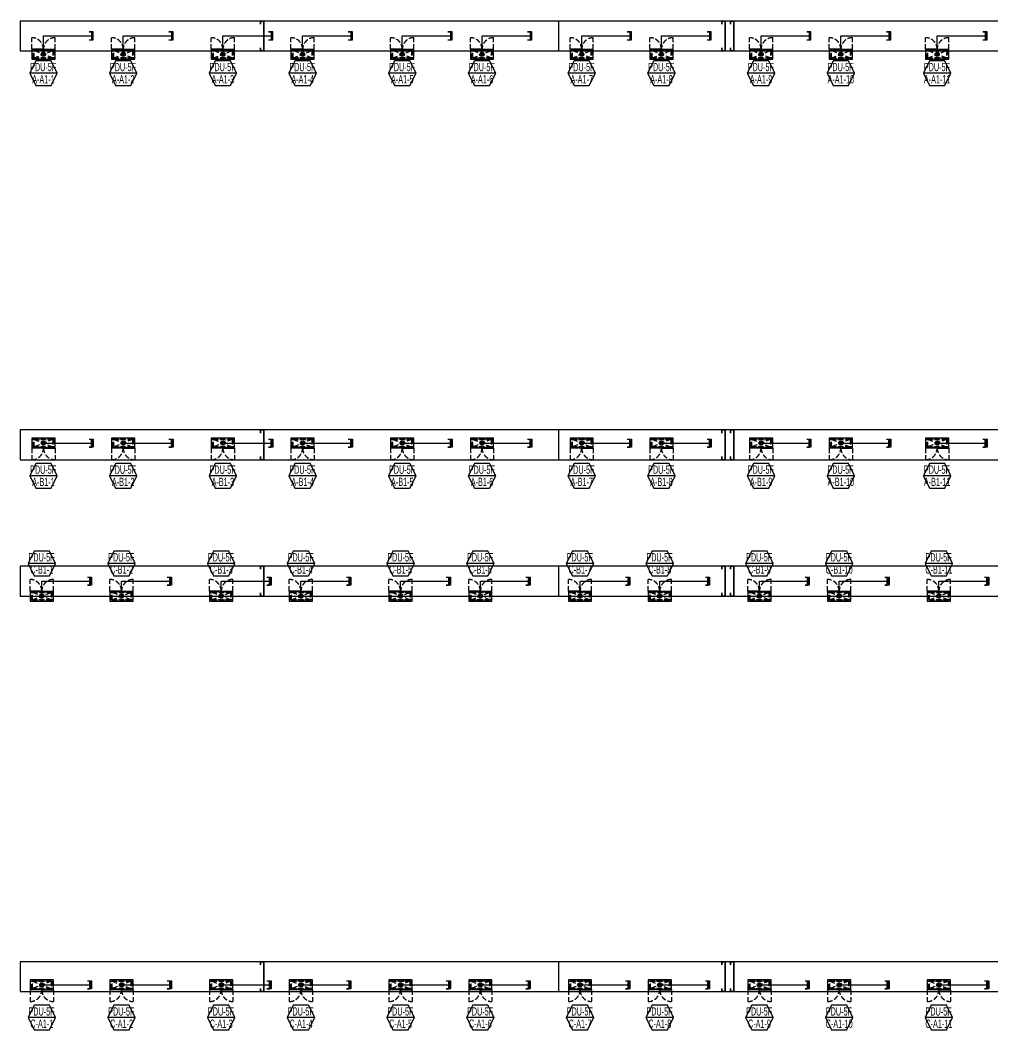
# Model space of a CAD drawing. Header units: millimetres. Extents: x 33932 to 374132, y 182625 to 847314.
# Drawn here: x 105904 to 135179, y 647355 to 677730 of the extents above; entities that cross this region are included whole.
import ezdxf
from ezdxf.enums import TextEntityAlignment as Align

# ---------------------------------------------------------------- set-up
doc = ezdxf.new("R2010")
doc.units = ezdxf.units.MM
doc.header["$LTSCALE"] = 150
doc.linetypes.add('LH2', pattern=[2.85, 2, -0.85])
for name, color, linetype in [('------00 Switch Gear_Number', 1, 'Continuous'), ('------01 Distribution Panel_PDU_A', 3, 'Continuous'), ('------01 Distribution Panel_PDU_B', 1, 'Continuous'), ('-----00 LV_CABLE', 3, 'Continuous'), ('-----26 Electrical Cable Tray_LV_STSPDU_A', 181, 'Continuous'), ('-----26 Electrical Cable Tray_LV_STSPDU_B', 41, 'Continuous')]:
    doc.layers.add(name, color=color, linetype=linetype)
doc.styles.add('ELEC', font='')
doc.styles.get('ELEC').set_extended_font_data('Dotum')

# ---------------------------------------------------------------- blocks, each defined once
blk = doc.blocks.new('A$C9a0ab699')
h = blk.add_hatch(color=0)
edge = h.paths.add_edge_path()
edge.add_arc((64, 64), 64, 720, 1080, ccw=False)
at = {"color": 0}
blk.add_circle((64, 64), 64, dxfattribs=at)
blk = doc.blocks.new('O08')
blk.add_hatch(color=0).paths.add_polyline_path([(120, 51), (-120, 51), (-120, 0), (120, 0)])
at = {"color": 0}
blk.add_lwpolyline([(120, 127.5), (120, 0), (-120, 0), (-120, 127.5), (-120, 51), (120, 51)], dxfattribs=at)
blk = doc.blocks.new('PDU_400AF_1')
at = {"color": 8, "linetype": 'LH2', "ltscale": 0.5}
for p, q in [((-350, 300), (-350, 649)), ((350, 300), (350, 649)), ((280, 40), (-280, 260)), ((-280, 40), (280, 260)), ((-1, 275), (19, 275))]:
    blk.add_line(p, q, dxfattribs=at)
for p, q in [((-1, 300), (-350, 300)), ((-350, 300), (-350, 0)), ((-1, 276), (-350, 276)), ((-350, 0), (350, 0)), ((-1, 300), (-1, 276)), ((1, 300), (350, 300)), ((1, 300), (1, 276)), ((1, 276), (350, 276)), ((350, 0), (350, 300))]:
    blk.add_line(p, q)
for points in [[(-300, 275), (300, 275), (300, 25), (-300, 25)], [(-280, 260), (280, 260), (280, 40), (-280, 40)]]:
    blk.add_lwpolyline(points, close=True, dxfattribs=at)
for centre, radius in [((-290, 267.5), 3), ((-290, 32.5), 3), ((-290, 267.5), 2), ((-290, 32.5), 2), ((-10, 267.5), 3), ((-10, 32.5), 3), ((-10, 267.5), 2), ((-10, 32.5), 2), ((10, 267.5), 3), ((10, 32.5), 3), ((10, 267.5), 2), ((10, 32.5), 2), ((290, 267.5), 3), ((290, 32.5), 3), ((290, 267.5), 2), ((290, 32.5), 2)]:
    blk.add_circle(centre, radius, dxfattribs=at)
for centre, start, end in [((-350, 300), 0, 90), ((350, 300), 90, 180)]:
    blk.add_arc(centre, 349, start, end, dxfattribs=at)
at = {"color": 8, "linetype": 'LH2', "ltscale": 0.5, "style": 'ELEC'}
blk.add_text('PDU 400AF/400AT', height=50, dxfattribs=at).set_placement((-10.6, 38.6), align=Align.MIDDLE)

msp = doc.modelspace()

# ---------------------------------------------------------------- linework, layer by layer
at = {"layer": '------00 Switch Gear_Number', "color": 1, "lineweight": -2}
for points in [[(107018, 676136), (106189, 676136), (106373, 675768), (106834, 675768), (107018, 676136), (106834, 676505), (106373, 676505), (106189, 676136)], [(109418, 676136), (108589, 676136), (108773, 675768), (109234, 675768), (109418, 676136), (109234, 676505), (108773, 676505), (108589, 676136)], [(112418, 676136), (111589, 676136), (111773, 675768), (112234, 675768), (112418, 676136), (112234, 676505), (111773, 676505), (111589, 676136)], [(114818, 676136), (113989, 676136), (114173, 675768), (114634, 675768), (114818, 676136), (114634, 676505), (114173, 676505), (113989, 676136)], [(117818, 676136), (116989, 676136), (117173, 675768), (117634, 675768), (117818, 676136), (117634, 676505), (117173, 676505), (116989, 676136)], [(120218, 676136), (119389, 676136), (119573, 675768), (120034, 675768), (120218, 676136), (120034, 676505), (119573, 676505), (119389, 676136)], [(123218, 676136), (122389, 676136), (122573, 675768), (123034, 675768), (123218, 676136), (123034, 676505), (122573, 676505), (122389, 676136)], [(125618, 676136), (124789, 676136), (124973, 675768), (125434, 675768), (125618, 676136), (125434, 676505), (124973, 676505), (124789, 676136)], [(128618, 676136), (127789, 676136), (127973, 675768), (128434, 675768), (128618, 676136), (128434, 676505), (127973, 676505), (127789, 676136)], [(131018, 676136), (130189, 676136), (130373, 675768), (130834, 675768), (131018, 676136), (130834, 676505), (130373, 676505), (130189, 676136)], [(133918, 676136), (133089, 676136), (133273, 675768), (133734, 675768), (133918, 676136), (133734, 676505), (133273, 676505), (133089, 676136)], [(107018, 664024), (106189, 664024), (106373, 663655), (106834, 663655), (107018, 664024), (106834, 664392), (106373, 664392), (106189, 664024)], [(109418, 664024), (108589, 664024), (108773, 663655), (109234, 663655), (109418, 664024), (109234, 664392), (108773, 664392), (108589, 664024)], [(112418, 664024), (111589, 664024), (111773, 663655), (112234, 663655), (112418, 664024), (112234, 664392), (111773, 664392), (111589, 664024)], [(114818, 664024), (113989, 664024), (114173, 663655), (114634, 663655), (114818, 664024), (114634, 664392), (114173, 664392), (113989, 664024)], [(117818, 664024), (116989, 664024), (117173, 663655), (117634, 663655), (117818, 664024), (117634, 664392), (117173, 664392), (116989, 664024)], [(120218, 664024), (119389, 664024), (119573, 663655), (120034, 663655), (120218, 664024), (120034, 664392), (119573, 664392), (119389, 664024)], [(123218, 664024), (122389, 664024), (122573, 663655), (123034, 663655), (123218, 664024), (123034, 664392), (122573, 664392), (122389, 664024)], [(125618, 664024), (124789, 664024), (124973, 663655), (125434, 663655), (125618, 664024), (125434, 664392), (124973, 664392), (124789, 664024)], [(128618, 664024), (127789, 664024), (127973, 663655), (128434, 663655), (128618, 664024), (128434, 664392), (127973, 664392), (127789, 664024)], [(131018, 664024), (130189, 664024), (130373, 663655), (130834, 663655), (131018, 664024), (130834, 664392), (130373, 664392), (130189, 664024)], [(133918, 664024), (133089, 664024), (133273, 663655), (133734, 663655), (133918, 664024), (133734, 664392), (133273, 664392), (133089, 664024)], [(106968, 661386), (106139, 661386), (106323, 661018), (106784, 661018), (106968, 661386), (106784, 661755), (106323, 661755), (106139, 661386)], [(109368, 661386), (108539, 661386), (108723, 661018), (109184, 661018), (109368, 661386), (109184, 661755), (108723, 661755), (108539, 661386)], [(112368, 661386), (111539, 661386), (111723, 661018), (112184, 661018), (112368, 661386), (112184, 661755), (111723, 661755), (111539, 661386)], [(114768, 661386), (113939, 661386), (114123, 661018), (114584, 661018), (114768, 661386), (114584, 661755), (114123, 661755), (113939, 661386)], [(117768, 661386), (116939, 661386), (117123, 661018), (117584, 661018), (117768, 661386), (117584, 661755), (117123, 661755), (116939, 661386)], [(120168, 661386), (119339, 661386), (119523, 661018), (119984, 661018), (120168, 661386), (119984, 661755), (119523, 661755), (119339, 661386)], [(123168, 661386), (122339, 661386), (122523, 661018), (122984, 661018), (123168, 661386), (122984, 661755), (122523, 661755), (122339, 661386)], [(125568, 661386), (124739, 661386), (124923, 661018), (125384, 661018), (125568, 661386), (125384, 661755), (124923, 661755), (124739, 661386)], [(128568, 661386), (127739, 661386), (127923, 661018), (128384, 661018), (128568, 661386), (128384, 661755), (127923, 661755), (127739, 661386)], [(130968, 661386), (130139, 661386), (130323, 661018), (130784, 661018), (130968, 661386), (130784, 661755), (130323, 661755), (130139, 661386)], [(133968, 661386), (133139, 661386), (133323, 661018), (133784, 661018), (133968, 661386), (133784, 661755), (133323, 661755), (133139, 661386)], [(106968, 647724), (106139, 647724), (106323, 647355), (106784, 647355), (106968, 647724), (106784, 648092), (106323, 648092), (106139, 647724)], [(109368, 647724), (108539, 647724), (108723, 647355), (109184, 647355), (109368, 647724), (109184, 648092), (108723, 648092), (108539, 647724)], [(112368, 647724), (111539, 647724), (111723, 647355), (112184, 647355), (112368, 647724), (112184, 648092), (111723, 648092), (111539, 647724)], [(114768, 647724), (113939, 647724), (114123, 647355), (114584, 647355), (114768, 647724), (114584, 648092), (114123, 648092), (113939, 647724)], [(117768, 647724), (116939, 647724), (117123, 647355), (117584, 647355), (117768, 647724), (117584, 648092), (117123, 648092), (116939, 647724)], [(120168, 647724), (119339, 647724), (119523, 647355), (119984, 647355), (120168, 647724), (119984, 648092), (119523, 648092), (119339, 647724)], [(123168, 647724), (122339, 647724), (122523, 647355), (122984, 647355), (123168, 647724), (122984, 648092), (122523, 648092), (122339, 647724)], [(125568, 647724), (124739, 647724), (124923, 647355), (125384, 647355), (125568, 647724), (125384, 648092), (124923, 648092), (124739, 647724)], [(128568, 647724), (127739, 647724), (127923, 647355), (128384, 647355), (128568, 647724), (128384, 648092), (127923, 648092), (127739, 647724)], [(130968, 647724), (130139, 647724), (130323, 647355), (130784, 647355), (130968, 647724), (130784, 648092), (130323, 648092), (130139, 647724)], [(133968, 647724), (133139, 647724), (133323, 647355), (133784, 647355), (133968, 647724), (133784, 648092), (133323, 648092), (133139, 647724)]]:
    msp.add_lwpolyline(points, dxfattribs=at)
at = {"layer": '-----00 LV_CABLE'}
for points in [[(106604, 676705), (106604, 677255), (108104, 677255)], [(109004, 676705), (109004, 677255), (110504, 677255)], [(112004, 676705), (112004, 677255), (113504, 677255)], [(114404, 676705), (114404, 677255), (115904, 677255)], [(117404, 676705), (117404, 677255), (118904, 677255)], [(119804, 676705), (119804, 677255), (121304, 677255)], [(122804, 676705), (122804, 677255), (124304, 677255)], [(125204, 676705), (125204, 677255), (126704, 677255)], [(128204, 676705), (128204, 677255), (129704, 677255)], [(130604, 676705), (130604, 677255), (132104, 677255)], [(133504, 676705), (133504, 677255), (135004, 677255)], [(106554, 648705), (108054, 648705)], [(108954, 648705), (110454, 648705)], [(111954, 648705), (113454, 648705)], [(114354, 648705), (115854, 648705)], [(117354, 648705), (118854, 648705)], [(119754, 648705), (121254, 648705)], [(122754, 648705), (124254, 648705)], [(125154, 648705), (126654, 648705)], [(128154, 648705), (129654, 648705)], [(130554, 648705), (132054, 648705)], [(133554, 648705), (135054, 648705)]]:
    msp.add_lwpolyline(points, dxfattribs=at)
at = {"layer": '-----00 LV_CABLE', "color": 1}
for points in [[(106604, 665005), (108104, 665005)], [(109004, 665005), (110504, 665005)], [(112004, 665005), (113504, 665005)], [(114404, 665005), (115904, 665005)], [(117404, 665005), (118904, 665005)], [(119804, 665005), (121304, 665005)], [(122804, 665005), (124304, 665005)], [(125204, 665005), (126704, 665005)], [(128204, 665005), (129704, 665005)], [(130604, 665005), (132104, 665005)], [(133504, 665005), (135004, 665005)]]:
    msp.add_lwpolyline(points, dxfattribs=at)
at = {"layer": '-----00 LV_CABLE', "color": 1, "elevation": 0}
for points in [[(106554, 660405), (106554, 660855), (108054, 660855)], [(108954, 660405), (108954, 660855), (110454, 660855)], [(111954, 660405), (111954, 660855), (113454, 660855)], [(114354, 660405), (114354, 660855), (115854, 660855)], [(117354, 660405), (117354, 660855), (118854, 660855)], [(119754, 660405), (119754, 660855), (121254, 660855)], [(122754, 660405), (122754, 660855), (124254, 660855)], [(125154, 660405), (125154, 660855), (126654, 660855)], [(128154, 660405), (128154, 660855), (129654, 660855)], [(130554, 660405), (130554, 660855), (132054, 660855)], [(133554, 660405), (133554, 660855), (135054, 660855)]]:
    msp.add_lwpolyline(points, dxfattribs=at)
at = {"layer": '-----26 Electrical Cable Tray_LV_STSPDU_A', "elevation": 0}
for points in [[(105904, 665405), (105904, 664505), (167957, 664505), (167957, 665405)], [(122104, 665405), (122104, 664505), (167957, 664505), (167957, 665405)], [(105904, 661305), (105904, 660405), (166133, 660405), (166133, 661305)], [(122104, 661305), (122104, 660405), (166133, 660405), (166133, 661305)]]:
    msp.add_lwpolyline(points, close=True, dxfattribs=at)
at = {"layer": '-----26 Electrical Cable Tray_LV_STSPDU_A', "ltscale": 7.5, "const_width": 50, "elevation": 0}
for points in [[(113134, 665305), (113134, 665405), (113234, 665405), (113234, 664505), (113134, 664505), (113134, 664605)], [(127022, 665305), (127022, 665405), (127122, 665405), (127122, 664505), (127022, 664505), (127022, 664605)], [(127282, 665305), (127282, 665405), (127382, 665405), (127382, 664505), (127282, 664505), (127282, 664605)], [(113134, 661205), (113134, 661305), (113234, 661305), (113234, 660405), (113134, 660405), (113134, 660505)], [(127022, 661205), (127022, 661305), (127122, 661305), (127122, 660405), (127022, 660405), (127022, 660505)], [(127282, 661205), (127282, 661305), (127382, 661305), (127382, 660405), (127282, 660405), (127282, 660505)]]:
    msp.add_lwpolyline(points, dxfattribs=at)
at = {"layer": '-----26 Electrical Cable Tray_LV_STSPDU_B', "elevation": 0}
for points in [[(105904, 677705), (105904, 676805), (169054, 676805), (169054, 677705)], [(122104, 677705), (122104, 676805), (169054, 676805), (169054, 677705)], [(105904, 649405), (105904, 648505), (169057, 648505), (169057, 649405)], [(122104, 649405), (122104, 648505), (169057, 648505), (169057, 649405)]]:
    msp.add_lwpolyline(points, close=True, dxfattribs=at)
at = {"layer": '-----26 Electrical Cable Tray_LV_STSPDU_B', "ltscale": 7.5, "const_width": 50, "elevation": 0}
for points in [[(113134, 677605), (113134, 677705), (113234, 677705), (113234, 676805), (113134, 676805), (113134, 676905)], [(127022, 677605), (127022, 677705), (127122, 677705), (127122, 676805), (127022, 676805), (127022, 676905)], [(127282, 677605), (127282, 677705), (127382, 677705), (127382, 676805), (127282, 676805), (127282, 676905)], [(113134, 649305), (113134, 649405), (113234, 649405), (113234, 648505), (113134, 648505), (113134, 648605)], [(127022, 649305), (127022, 649405), (127122, 649405), (127122, 648505), (127022, 648505), (127022, 648605)], [(127282, 649305), (127282, 649405), (127382, 649405), (127382, 648505), (127282, 648505), (127282, 648605)]]:
    msp.add_lwpolyline(points, dxfattribs=at)

# ---------------------------------------------------------------- block references
at = {"layer": '------01 Distribution Panel_PDU_A'}
for p in [(106604, 676555), (109004, 676555), (112004, 676555), (114404, 676555), (117404, 676555), (119804, 676555), (122804, 676555), (125204, 676555), (128204, 676555), (130604, 676555), (133504, 676555)]:
    msp.add_blockref('PDU_400AF_1', p, dxfattribs=at)
at = {"layer": '------01 Distribution Panel_PDU_A', "rotation": 180}
for p in [(106554, 648855), (108954, 648855), (111954, 648855), (114354, 648855), (117354, 648855), (119754, 648855), (122754, 648855), (125154, 648855), (128154, 648855), (130554, 648855), (133554, 648855)]:
    msp.add_blockref('PDU_400AF_1', p, dxfattribs=at)
at = {"layer": '------01 Distribution Panel_PDU_B', "rotation": 180}
for p in [(106604, 665155), (109004, 665155), (112004, 665155), (114404, 665155), (117404, 665155), (119804, 665155), (122804, 665155), (125204, 665155), (128204, 665155), (130604, 665155), (133504, 665155)]:
    msp.add_blockref('PDU_400AF_1', p, dxfattribs=at)
at = {"layer": '------01 Distribution Panel_PDU_B'}
for p in [(106554, 660255), (108954, 660255), (111954, 660255), (114354, 660255), (117354, 660255), (119754, 660255), (122754, 660255), (125154, 660255), (128154, 660255), (130554, 660255), (133554, 660255)]:
    msp.add_blockref('PDU_400AF_1', p, dxfattribs=at)
at = {"layer": '-----00 LV_CABLE', "xscale": -1, "rotation": 90}
for p in [(108104, 677255), (110504, 677255), (113504, 677255), (115904, 677255), (118904, 677255), (121304, 677255), (124304, 677255), (126704, 677255), (129704, 677255), (132104, 677255), (135004, 677255)]:
    msp.add_blockref('O08', p, dxfattribs=at)
at = {"layer": '-----00 LV_CABLE'}
for name, p, rotation in [('A$C9a0ab699', (106668, 676769), 180), ('A$C9a0ab699', (109068, 676769), 180), ('A$C9a0ab699', (112068, 676769), 180), ('A$C9a0ab699', (114468, 676769), 180), ('A$C9a0ab699', (117468, 676769), 180), ('A$C9a0ab699', (119868, 676769), 180), ('A$C9a0ab699', (122868, 676769), 180), ('A$C9a0ab699', (125268, 676769), 180), ('A$C9a0ab699', (128268, 676769), 180), ('A$C9a0ab699', (130668, 676769), 180), ('A$C9a0ab699', (133568, 676769), 180), ('O08', (108054, 648705), 89.99999999999999), ('O08', (110454, 648705), 89.99999999999999), ('O08', (113454, 648705), 89.99999999999999), ('O08', (115854, 648705), 89.99999999999999), ('O08', (118854, 648705), 89.99999999999999), ('O08', (121254, 648705), 89.99999999999999), ('O08', (124254, 648705), 89.99999999999999), ('O08', (126654, 648705), 89.99999999999999), ('O08', (129654, 648705), 89.99999999999999), ('O08', (132054, 648705), 89.99999999999999), ('O08', (135054, 648705), 89.99999999999999), ('A$C9a0ab699', (106618, 648769), 180), ('A$C9a0ab699', (109018, 648769), 180), ('A$C9a0ab699', (112018, 648769), 180), ('A$C9a0ab699', (114418, 648769), 180), ('A$C9a0ab699', (117418, 648769), 180), ('A$C9a0ab699', (119818, 648769), 180), ('A$C9a0ab699', (122818, 648769), 180), ('A$C9a0ab699', (125218, 648769), 180), ('A$C9a0ab699', (128218, 648769), 180), ('A$C9a0ab699', (130618, 648769), 180), ('A$C9a0ab699', (133618, 648769), 180)]:
    msp.add_blockref(name, p, dxfattribs=dict(at, rotation=rotation))
at = {"layer": '-----00 LV_CABLE', "color": 1}
for name, p, rotation in [('A$C9a0ab699', (106668, 665069), 180), ('O08', (108104, 665005), 89.99999999999999), ('A$C9a0ab699', (109068, 665069), 180), ('O08', (110504, 665005), 89.99999999999999), ('A$C9a0ab699', (112068, 665069), 180), ('O08', (113504, 665005), 89.99999999999999), ('A$C9a0ab699', (114468, 665069), 180), ('O08', (115904, 665005), 89.99999999999999), ('A$C9a0ab699', (117468, 665069), 180), ('O08', (118904, 665005), 89.99999999999999), ('A$C9a0ab699', (119868, 665069), 180), ('O08', (121304, 665005), 89.99999999999999), ('A$C9a0ab699', (122868, 665069), 180), ('O08', (124304, 665005), 89.99999999999999), ('A$C9a0ab699', (125268, 665069), 180), ('O08', (126704, 665005), 89.99999999999999), ('A$C9a0ab699', (128268, 665069), 180), ('O08', (129704, 665005), 89.99999999999999), ('A$C9a0ab699', (130668, 665069), 180), ('O08', (132104, 665005), 89.99999999999999), ('A$C9a0ab699', (133568, 665069), 180), ('O08', (135004, 665005), 89.99999999999999), ('O08', (108054, 660855), 89.99999999999999), ('O08', (110454, 660855), 89.99999999999999), ('O08', (113454, 660855), 89.99999999999999), ('O08', (115854, 660855), 89.99999999999999), ('O08', (118854, 660855), 89.99999999999999), ('O08', (121254, 660855), 89.99999999999999), ('O08', (124254, 660855), 89.99999999999999), ('O08', (126654, 660855), 89.99999999999999), ('O08', (129654, 660855), 89.99999999999999), ('O08', (132054, 660855), 89.99999999999999), ('O08', (135054, 660855), 89.99999999999999), ('A$C9a0ab699', (106618, 660469), 180), ('A$C9a0ab699', (109018, 660469), 180), ('A$C9a0ab699', (112018, 660469), 180), ('A$C9a0ab699', (114418, 660469), 180), ('A$C9a0ab699', (117418, 660469), 180), ('A$C9a0ab699', (119818, 660469), 180), ('A$C9a0ab699', (122818, 660469), 180), ('A$C9a0ab699', (125218, 660469), 180), ('A$C9a0ab699', (128218, 660469), 180), ('A$C9a0ab699', (130618, 660469), 180), ('A$C9a0ab699', (133618, 660469), 180)]:
    msp.add_blockref(name, p, dxfattribs=dict(at, rotation=rotation))

# ---------------------------------------------------------------- texts
at = {"layer": '------00 Switch Gear_Number', "color": 2, "lineweight": -2, "style": 'ELEC', "width": 0.6}
for s, p in [('PDU-5F', (106596, 676321)), ('PDU-5F', (108996, 676321)), ('PDU-5F', (111996, 676321)), ('PDU-5F', (114396, 676321)), ('PDU-5F', (117396, 676321)), ('PDU-5F', (119796, 676321)), ('PDU-5F', (122796, 676321)), ('PDU-5F', (125196, 676321)), ('PDU-5F', (128196, 676321)), ('PDU-5F', (130596, 676321)), ('PDU-5F', (133496, 676321)), ('A-A1-1', (106604, 675952)), ('A-A1-2', (109004, 675952)), ('A-A1-3', (112004, 675952)), ('A-A1-4', (114404, 675952)), ('A-A1-5', (117404, 675952)), ('A-A1-6', (119804, 675952)), ('A-A1-7', (122804, 675952)), ('A-A1-8', (125204, 675952)), ('A-A1-9', (128204, 675952)), ('A-A1-10', (130604, 675952)), ('A-A1-11', (133504, 675952)), ('PDU-5F', (106596, 664208)), ('PDU-5F', (108996, 664208)), ('PDU-5F', (111996, 664208)), ('PDU-5F', (114396, 664208)), ('PDU-5F', (117396, 664208)), ('PDU-5F', (119796, 664208)), ('PDU-5F', (122796, 664208)), ('PDU-5F', (125196, 664208)), ('PDU-5F', (128196, 664208)), ('PDU-5F', (130596, 664208)), ('PDU-5F', (133496, 664208)), ('A-B1-1', (106604, 663839)), ('A-B1-2', (109004, 663839)), ('A-B1-3', (112004, 663839)), ('A-B1-4', (114404, 663839)), ('A-B1-5', (117404, 663839)), ('A-B1-6', (119804, 663839)), ('A-B1-7', (122804, 663839)), ('A-B1-8', (125204, 663839)), ('A-B1-9', (128204, 663839)), ('A-B1-10', (130604, 663839)), ('A-B1-11', (133504, 663839)), ('PDU-5F', (106546, 661571)), ('PDU-5F', (108946, 661571)), ('PDU-5F', (111946, 661571)), ('PDU-5F', (114346, 661571)), ('PDU-5F', (117346, 661571)), ('PDU-5F', (119746, 661571)), ('PDU-5F', (122746, 661571)), ('PDU-5F', (125146, 661571)), ('PDU-5F', (128146, 661571)), ('PDU-5F', (130546, 661571)), ('PDU-5F', (133546, 661571)), ('C-B1-1', (106554, 661202)), ('C-B1-2', (108954, 661202)), ('C-B1-3', (111954, 661202)), ('C-B1-4', (114354, 661202)), ('C-B1-5', (117354, 661202)), ('C-B1-6', (119754, 661202)), ('C-B1-7', (122754, 661202)), ('C-B1-8', (125154, 661202)), ('C-B1-9', (128154, 661202)), ('C-B1-10', (130554, 661202)), ('C-B1-11', (133554, 661202)), ('PDU-5F', (106546, 647908)), ('PDU-5F', (108946, 647908)), ('PDU-5F', (111946, 647908)), ('PDU-5F', (114346, 647908)), ('PDU-5F', (117346, 647908)), ('PDU-5F', (119746, 647908)), ('PDU-5F', (122746, 647908)), ('PDU-5F', (125146, 647908)), ('PDU-5F', (128146, 647908)), ('PDU-5F', (130546, 647908)), ('PDU-5F', (133546, 647908)), ('C-A1-1', (106554, 647539)), ('C-A1-2', (108954, 647539)), ('C-A1-3', (111954, 647539)), ('C-A1-4', (114354, 647539)), ('C-A1-5', (117354, 647539)), ('C-A1-6', (119754, 647539)), ('C-A1-7', (122754, 647539)), ('C-A1-8', (125154, 647539)), ('C-A1-9', (128154, 647539)), ('C-A1-10', (130554, 647539)), ('C-A1-11', (133554, 647539))]:
    msp.add_text(s, height=250, dxfattribs=at).set_placement(p, align=Align.MIDDLE_CENTER)

doc.saveas('drawing.dxf')
